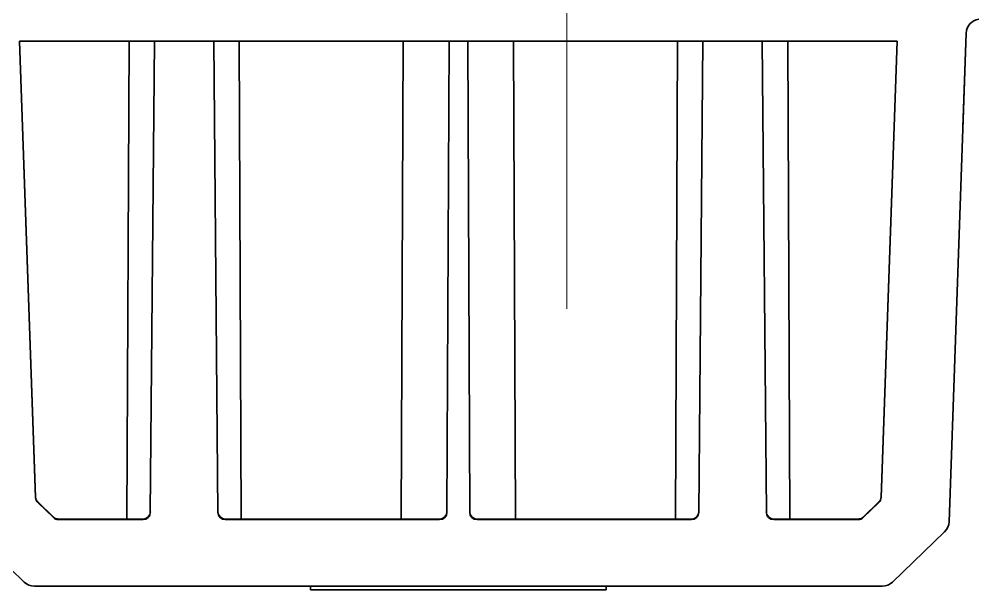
# Model space of a CAD drawing. Extents: x -760 to 4209, y 5795 to 10328.
# Drawn here: x 2533.8 to 2664.8, y 9077.9 to 9155.9 of the extents above; entities that cross this region are included whole.
import ezdxf

# ---------------------------------------------------------------- set-up
doc = ezdxf.new("R2010")
doc.units = 0
doc.header["$LTSCALE"] = 5
doc.layers.get('0').update_dxf_attribs({"linetype": 'CONTINUOUS', "lineweight": 0})
doc.layers.add('1', color=7, linetype='CONTINUOUS', true_color=0xffffff)

msp = doc.modelspace()

# ---------------------------------------------------------------- linework, layer by layer
at = {"color": 3}
msp.add_line((2608.55, 9216.3), (2608.55, 9116.3), dxfattribs=at)
at = {"layer": '1', "color": 7, "linetype": 'Continuous', "lineweight": 35}
for p, q in [((2534.7, 9152.9), (2533.81, 9152.9)), ((2536.02, 9090.51), (2533.84, 9152.9)), ((2536.02, 9090.57), (2533.84, 9152.9)), ((2537.52, 9152.9), (2534.7, 9152.9)), ((2649.99, 9152.9), (2537.52, 9152.9)), ((2548.78, 9152.9), (2548.5, 9087.57)), ((2552.26, 9152.9), (2551.69, 9088.48)), ((2560.92, 9088.48), (2560.35, 9152.9)), ((2564.11, 9087.57), (2563.83, 9152.9)), ((2586.23, 9152.9), (2585.95, 9087.57)), ((2592.2, 9088.48), (2592.48, 9152.9)), ((2595.31, 9088.48), (2595.03, 9152.9)), ((2601.56, 9087.57), (2601.28, 9152.9)), ((2623.68, 9152.9), (2623.4, 9087.57)), ((2627.16, 9152.9), (2626.59, 9088.48)), ((2635.82, 9088.48), (2635.25, 9152.9)), ((2639.01, 9087.57), (2638.73, 9152.9)), ((2652.81, 9152.9), (2649.99, 9152.9)), ((2653.67, 9152.9), (2651.49, 9090.57)), ((2653.67, 9152.9), (2651.49, 9090.51)), ((2653.7, 9152.9), (2652.81, 9152.9)), ((2663.1, 9153.97), (2660.77, 9087.21)), ((2663.1, 9153.97), (2662.65, 9141.08)), ((2538.46, 9087.85), (2536.31, 9089.92)), ((2651.2, 9089.92), (2649.05, 9087.85)), ((2538.45, 9087.77), (2536.32, 9089.82)), ((2651.19, 9089.82), (2649.06, 9087.77)), ((2550.7, 9087.57), (2539.14, 9087.57)), ((2539.15, 9087.57), (2539.15, 9087.56)), ((2550.69, 9087.49), (2539.15, 9087.49)), ((2591.2, 9087.57), (2561.91, 9087.57)), ((2591.2, 9087.49), (2561.92, 9087.49)), ((2625.6, 9087.57), (2596.31, 9087.57)), ((2625.59, 9087.49), (2596.31, 9087.49)), ((2648.37, 9087.57), (2636.81, 9087.57)), ((2648.36, 9087.49), (2636.82, 9087.49)), ((2648.36, 9087.56), (2648.36, 9087.57)), ((2660.77, 9087.21), (2660.77, 9087.2)), ((2534.47, 9078.96), (2527.35, 9085.84)), ((2660.16, 9085.84), (2653.04, 9078.96)), ((2534.47, 9078.96), (2534.47, 9078.96)), ((2651.65, 9078.4), (2535.86, 9078.4)), ((2535.86, 9078.4), (2535.86, 9078.4)), ((2573.55, 9077.9), (2573.55, 9078.4)), ((2613.95, 9077.9), (2613.95, 9078.4)), ((2651.65, 9078.4), (2651.65, 9078.4)), ((2653.04, 9078.96), (2653.04, 9078.96))]:
    msp.add_line(p, q, dxfattribs=at)
for centre, radius, start, end in [((2665.1, 9153.9), 2, 97.6236, 178), ((2665.1, 9153.9), 2, 97.6236, 178), ((2550.7, 9088.57), 1, 270.3892, 359.5), ((2561.91, 9088.57), 1, 180.5, 270.1439), ((2591.2, 9088.57), 1, 270.3942, 359.75), ((2596.31, 9088.57), 1, 180.25, 270.1601), ((2625.6, 9088.57), 1, 270.3892, 359.5), ((2636.81, 9088.57), 1, 180.5, 270.1439), ((2658.77, 9087.27), 2, 314, 358), ((2535.86, 9080.4), 2, 226, 270), ((2651.65, 9080.4), 2, 270, 314)]:
    msp.add_arc(centre, radius, start, end, dxfattribs=at)
for centre, major_axis, ratio, start_param, end_param in [((2537.02, 9090.54), (-1, 0), 0.99863, 0.034859, 0.802166), ((2537.01, 9090.63), (-0.884, -0.467), 0.992708, 6.279751, 6.6006), ((2650.49, 9090.54), (-1, 0), 0.99863, 2.339426, 3.106734), ((2650.5, 9090.63), (-0.884, 0.467), 0.992708, 2.824178, 3.144522), ((2539.15, 9088.49), (-1, 0), 0.99863, 0.802166, 1.570796), ((2550.69, 9088.49), (1, 0), 0.998629, 4.712389, 6.274471), ((2561.92, 9088.49), (1, 0), 0.998629, 3.150307, 4.712389), ((2591.2, 9088.49), (1, 0), 0.99863, 4.712389, 6.278828), ((2596.31, 9088.49), (1, 0), 0.99863, 3.14595, 4.712389), ((2625.59, 9088.49), (1, 0), 0.998629, 4.712389, 6.274471), ((2636.82, 9088.49), (1, 0), 0.998629, 3.150307, 4.712389), ((2648.36, 9088.49), (-1, 0), 0.99863, 1.570796, 2.339426), ((2658.77, 9087.28), (-2, 0.07), 0.99882, 2.371827, 3.141593), ((2535.86, 9080.4), (-1.39, -1.44), 0.999885, 0, 0.768002), ((2651.65, 9080.4), (-1.39, 1.44), 0.999885, 2.373591, 3.141593)]:
    msp.add_ellipse(centre, major_axis=major_axis, ratio=ratio, start_param=start_param, end_param=end_param, dxfattribs=at)
for points, knots in [([(2536.13, 9090.16), (2536.12, 9090.17), (2536.09, 9090.23), (2536.03, 9090.39), (2536.02, 9090.53), (2536.02, 9090.61)], [0, 0, 0, 0, 0.145816, 0.55847, 1, 1, 1, 1]), ([(2651.49, 9090.61), (2651.49, 9090.54), (2651.48, 9090.41), (2651.43, 9090.25), (2651.39, 9090.18), (2651.38, 9090.16)], [0, 0, 0, 0, 0.408716, 0.777408, 1, 1, 1, 1]), ([(2539.14, 9087.58), (2539.09, 9087.58), (2538.91, 9087.57), (2538.66, 9087.67), (2538.52, 9087.8), (2538.46, 9087.86)], [0, 0, 0, 0, 0.225075, 0.703229, 1, 1, 1, 1]), ([(2649, 9087.82), (2648.96, 9087.77), (2648.83, 9087.66), (2648.59, 9087.57), (2648.42, 9087.58), (2648.37, 9087.58)], [0, 0, 0, 0, 0.252918, 0.770399, 1, 1, 1, 1]), ([(2593.75, 9077.9), (2592.17, 9077.9), (2588.78, 9077.9), (2583.85, 9077.9), (2579.39, 9077.9), (2576.08, 9077.9), (2574.27, 9077.9), (2573.65, 9077.9), (2573.55, 9077.9), (2573.55, 9077.9)], [0, 0, 0, 0, 0.203649, 0.436682, 0.641124, 0.800868, 0.915365, 0.960191, 1, 1, 1, 1]), ([(2613.95, 9077.9), (2613.95, 9077.9), (2613.41, 9077.9), (2612.13, 9077.9), (2610.83, 9077.9), (2609.28, 9077.9), (2607.57, 9077.9), (2606.05, 9077.9), (2604.8, 9077.9), (2603.85, 9077.9), (2602.86, 9077.9), (2601.45, 9077.9), (2599.54, 9077.9), (2597.1, 9077.9), (2595.15, 9077.9), (2594.01, 9077.9), (2593.75, 9077.9)], [0, 0, 0, 0, 0.106353, 0.169105, 0.239089, 0.315308, 0.396018, 0.479225, 0.521163, 0.563024, 0.605947, 0.651193, 0.748459, 0.854083, 0.966665, 1, 1, 1, 1])]:
    msp.add_open_spline(points, degree=3, knots=knots, dxfattribs=at)

doc.saveas('drawing.dxf')
